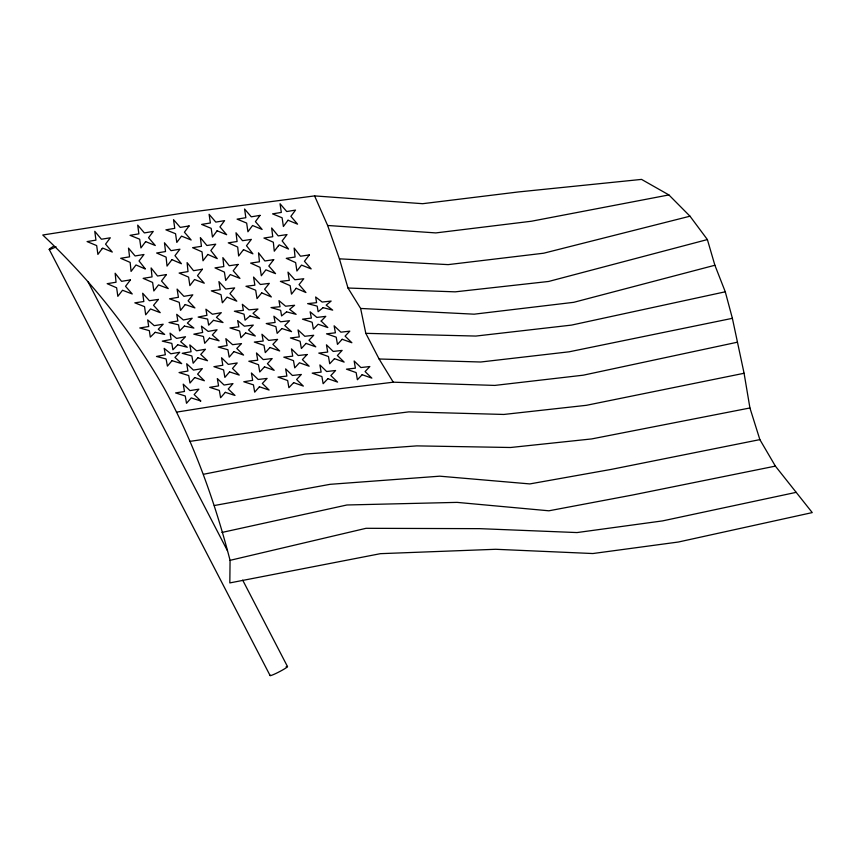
<?xml version="1.0" encoding="UTF-8"?>
<svg xmlns="http://www.w3.org/2000/svg" width="855" height="855" viewBox="0 0 855 855"><rect width="100%" height="100%" fill="white"/><g stroke="black" fill="none" stroke-linecap="round" stroke-linejoin="round"><path stroke-width="1.28" d="M230.07 560.335L229.824 582.918L380.454 553.666L495.729 549.284L592.846 553.538L678.357 542.027L812.25 512.594L775.378 466.114L759.871 439.62L749.931 407.974L744.085 373.272L732.382 318.327L725.275 291.801L714.887 265.253L707.384 239.571L689.996 216.197L668.899 194.929L641.549 179.4L518.301 191.958L422.669 203.693L314.587 195.902L181.025 213.408L42.75 235.007C90.555 279.874 131.841 331.655 164.374 388.598C193.818 442.698 214.648 500.827 230.07 560.335L366.047 528.305L479.773 528.657L577.007 532.569L662.561 520.898L796.176 492.352M222.546 302.638L227.045 297.123L236.792 301.184L229.952 293.596L234.644 287.911L225.731 289.022L218.912 281.605L220.227 289.706L211.313 290.86L221.039 294.708L222.321 302.67M145.072 268.908L135.988 264.954L131.072 271.409L130.142 262.41L120.683 258.285L129.575 256.842L128.496 248.1L135.069 255.955L143.961 254.501L139.034 260.957L145.254 268.812M200.123 400.76L200.893 401.006L191.231 397.917L186.508 403.304L185.257 396.004L175.585 392.915L184.477 391.494L183.227 384.152L189.981 390.607L198.873 389.185L194.149 394.583L200.465 400.589M707.384 239.571L548.589 281.466L455.202 291.844L347.996 288.028L339.424 258.83L327.625 225.474L314.587 195.902M714.887 265.253L573.748 302.317L474.14 314.18L360.628 308.452L347.996 288.028M689.996 216.197L543.684 253.208L448.159 264.623L339.424 258.83M221.947 532.451L346.927 504.984L457.072 502.377L548.889 510.798L632.518 495.024L775.378 466.114M725.275 291.801L571.503 325.103L475.872 336.058L365.812 333.343L360.628 308.452M737.063 342.278L583.27 375.185L494.799 385.413L393.268 382.196L269.806 397.265L176.483 412.142M732.382 318.327L569.152 351.8L480.702 362.007L379.096 358.993L365.812 333.343M744.085 373.272L586.391 405.313L503.852 414.451L408.818 411.875L293.297 426.367L189.821 441.383M759.871 439.62L611.421 469.363L529.833 483.919L439.748 476.182L330.073 484.325L214.316 505.529M203.725 474.236L305.117 454.069L416.78 445.883L510.574 447.496L591.628 438.936L749.931 407.974M668.899 194.929L531.436 221.231L435.826 232.913L327.625 225.474M379.096 358.993L393.268 382.196M88.065 281.851L227.345 550.545M242.692 580.139L287.483 666.547M49.227 249.425L270.105 675.557M286.104 666.772A9.79 0.866 -27.4 0 1 280.355 671.218A9.79 0.866 -27.4 0 1 270.287 675.204M56.077 246.817A9.79 0.866 -27.4 0 1 49.355 249.489A9.79 0.866 -27.4 0 1 53.192 246.518M189.105 225.934L184.424 232.218L191.167 239.999L181.517 236.119L176.814 242.414L175.553 233.714L165.902 229.835L174.773 228.338L173.522 219.639L180.255 227.409L189.105 225.934M217.095 230.775L212.468 237.038L211.185 228.349L201.62 224.416L210.383 222.984L209.101 214.295L215.802 222.097L224.576 220.654L219.949 226.906L226.65 234.708L217.095 230.775M260.048 215.375L255.421 221.627L262.111 229.439L252.556 225.506L247.929 231.758L246.657 223.07L237.092 219.137L245.855 217.704L244.573 209.015L251.274 216.817L260.048 215.375M288.017 220.227L283.39 226.489L282.118 217.79L272.563 213.857L281.327 212.425L280.045 203.736L286.746 211.538L295.509 210.095L290.882 216.358L297.572 224.16L288.017 220.227M101.927 248.965L97.898 254.395L96.679 245.588L87.082 241.58L95.952 240.137L94.766 231.32L101.424 239.24L110.295 237.797L105.55 244.145L112.283 252.054L102.611 248.057L101.927 248.965M145.639 241.623L140.936 247.918L139.675 239.218L130.035 235.328L138.895 233.843L137.698 225.111L144.377 232.913L153.248 231.427L148.546 237.722L155.289 245.503L145.639 241.623M130.452 279.884L125.535 286.318L132.236 293.97L122.522 290.251L117.84 296.322L116.633 287.782L107.164 283.678L116.056 282.236L115.147 273.237L121.56 281.338L130.452 279.884M171.951 259.642L167.035 266.087L166.094 257.12L156.636 253.005L165.528 251.552L164.459 242.777L171.021 250.665L179.913 249.211L174.986 255.666L181.431 263.735L171.951 259.642M166.436 274.562L161.52 280.996L168.253 288.605L158.528 284.886L153.847 290.957L152.618 282.449L143.138 278.367L152.04 276.913L151.111 267.946L157.544 276.015L166.436 274.562M202.421 269.24L197.505 275.673L204.281 283.197L194.545 279.521L189.863 285.581L188.602 277.127L179.123 273.044L188.025 271.591L187.095 262.624L193.529 270.693L202.421 269.24M278.377 245.845L274.284 251.188L273.333 242.232L263.928 238.043L272.745 236.717L271.655 227.975L278.196 235.895L287.013 234.569L282.15 240.907L288.541 249.062L279.158 244.829L278.377 245.845M207.851 254.448L202.998 260.786L202.026 251.851L192.589 247.694L201.438 246.326L200.359 237.583L206.889 245.503L215.706 244.177L210.854 250.526L217.256 258.638L207.851 254.448M243.504 249.639L238.641 255.976L237.679 247.042L228.274 242.841L237.092 241.516L236.001 232.774L242.542 240.704L251.359 239.379L246.496 245.716L252.909 253.839L243.504 249.639M238.085 264.43L233.212 270.789L239.945 278.377L230.294 274.562L225.709 280.472L224.395 272.104L215 267.882L223.818 266.557L222.866 257.633L229.268 265.745L238.085 264.43M273.696 259.674L268.823 266.033L275.556 273.632L265.905 269.817L261.32 275.738L260.016 267.348L250.633 263.105L259.45 261.79L258.52 252.824L264.89 260.978L273.696 259.674M309.318 254.918L304.444 261.277L311.167 268.898L301.516 265.082L296.92 271.003L295.638 262.592L286.254 258.349L295.06 257.034L294.141 248.057L300.511 256.222L309.318 254.918M185.225 304.54L180.544 310.376L179.229 302.349L169.536 298.812L178.417 297.294L177.092 289.076L183.911 296.343L192.792 294.825L188.121 300.832L194.919 307.918L185.225 304.54M261.726 292.859L257.024 298.619L255.688 290.23L245.962 286.286L254.876 285.175L253.561 277.073L260.38 284.491L269.304 283.379L264.612 289.225L271.334 296.952L261.726 292.859M296.172 288.274L291.502 294.152L290.144 285.645L280.397 281.38L289.311 280.376L287.985 272.125L294.825 279.756L303.749 278.751L299.068 284.63L305.93 292.528L296.172 288.274M158.389 299.432L153.537 305.321L160.227 312.663L150.533 308.944L145.681 314.822L144.548 306.646L134.834 302.83L143.832 301.526L142.678 293.244L149.39 300.725L158.389 299.432M172.037 360.671L167.409 366.132L166.084 358.95L156.476 356.46L165.346 354.761L164.181 348.37L170.829 353.788L179.71 352.271L174.965 357.422L181.698 363.642L172.037 360.671M233.885 351.619L229.193 357.155L227.911 349.738L218.239 347.066L227.12 345.516L225.848 338.687L232.613 344.683L241.505 343.603L236.792 348.455L243.579 355.071L233.885 351.619M194.694 377.547L189.981 383.061L188.72 375.559L179.058 372.556L187.94 371.027L186.689 363.749L193.433 370.087L202.325 368.623L197.612 374.137L204.377 380.764L194.694 377.547M229.578 371.882L224.865 377.397L223.593 369.894L213.921 366.677L222.813 365.256L221.552 357.753L228.306 364.38L237.198 362.958L232.485 368.473L239.25 375.089L229.578 371.882M197.847 357.775L193.155 363.236L191.873 355.969L182.211 353.297L191.082 351.747L189.81 344.918L196.575 350.796L205.446 349.257L200.754 354.43L207.519 360.735L197.847 357.775M225.325 392.338L220.601 397.735L219.35 390.425L209.678 387.336L218.57 385.915L217.32 378.562L224.074 385.028L232.966 383.606L228.242 389.004L234.986 395.438L225.325 392.338M259.418 386.781L254.694 392.167L253.443 384.857L243.771 381.757L252.663 380.336L251.413 372.983L258.167 379.46L267.091 378.434L262.335 383.478L269.101 390.04L259.418 386.781M209.422 338.142L204.719 343.315L203.458 336.485L193.818 334.177L202.688 332.467L201.449 326.15L208.171 331.409L217.042 329.774L212.339 334.946L219.083 340.814L209.422 338.142M269.988 347.493L265.285 352.613L264.003 345.356L254.32 342.064L263.212 341.038L261.94 334.241L268.705 340.408L277.597 339.382L272.895 344.341L279.671 350.967L269.988 347.493M306.079 343.389L301.388 348.509L300.094 341.263L290.411 337.949L299.303 336.923L298.032 329.923L304.808 336.293L313.7 335.267L308.986 340.226L315.773 346.863L306.079 343.389M342.182 339.285L337.479 344.405L336.197 337.148L326.514 333.835L335.406 332.809L334.123 325.808L340.899 332.178L349.791 331.152L345.089 336.122L351.875 342.737L342.182 339.285M264.494 366.859L259.76 371.978L258.509 364.711L248.816 361.227L257.74 360.212L256.479 352.944L263.244 359.592L272.168 358.576L267.423 363.696L274.188 370.322L264.494 366.859M307.148 354.515L302.413 359.624L309.168 366.218L299.474 362.766L294.74 367.874L293.489 360.639L283.796 357.166L292.72 356.15L291.47 348.883L298.235 355.53L307.148 354.515M334.455 358.662L329.72 363.76L328.47 356.535L318.787 353.094L327.7 352.068L326.45 344.822L333.215 351.437L342.128 350.411L337.394 355.509L344.148 362.103L334.455 358.662M293.65 382.645L288.894 387.7L287.654 380.518L277.961 377.087L286.885 376.082L285.645 368.9L292.41 375.473L301.345 374.469L296.589 379.524L303.343 386.086L293.65 382.645M327.893 378.68L323.137 383.724L321.908 376.563L312.203 373.133L321.138 372.128L319.898 364.946L326.653 371.508L335.588 370.514L330.832 375.569L337.586 382.1L327.893 378.68M362.146 374.704L357.39 379.748L356.15 372.588L346.457 369.168L355.381 368.174L354.152 360.992L360.906 367.543L369.841 366.538L365.085 371.583L371.84 378.124L362.146 374.704M321.159 321.063L327.818 327.551L318.135 324.237L313.411 329.196L312.15 322.26L302.478 319.172L311.37 318.092L310.141 311.819L316.874 317.429L325.776 316.35L321.159 321.063M177.712 344.8L172.913 349.791L171.823 343.4L162.279 341.145L171.139 339.456L170.06 333.14L176.622 338.42L185.492 336.731L180.683 341.722L187.288 347.258L177.712 344.8M245.631 332.916L240.907 337.746L239.657 331.003L229.984 327.925L238.876 326.845L237.637 320.561L244.38 326.172L253.272 325.092L248.549 329.923L255.303 335.994L245.631 332.916M281.883 328.534L277.159 333.365L275.898 326.631L266.226 323.553L275.128 322.474L273.889 316.211L280.622 321.801L289.524 320.721L284.801 325.552L291.555 331.665L281.883 328.534M155.247 332.306L150.298 337.116L149.336 330.65L139.76 327.967L148.706 326.535L147.68 319.888L154.231 325.659L163.177 324.227L158.282 329.218L164.673 334.444L155.247 332.306M184.402 326.076L179.593 330.917L178.545 324.825L169.023 322.527L177.883 320.988L176.729 314.319L183.355 319.984L192.183 318.231L187.373 323.072L193.882 328.085L184.402 326.076M213.483 320.326L208.673 325.167L207.626 319.086L198.146 317.066L206.974 315.313L205.927 309.221L212.435 314.234L221.317 312.684L216.454 317.323L223.016 322.549L213.483 320.326M249.991 315.965L245.054 320.155L244.028 314.159L234.366 311.231L243.376 310.386L242.328 304.295L248.944 309.873L257.964 309.029L253.037 313.315L259.589 318.552L249.991 315.965M286.564 311.861L281.594 315.933L280.654 310.333L271.024 307.586L280.034 306.742L278.987 300.65L285.613 306.218L294.601 305.278L289.631 309.35L296.129 314.341L286.564 311.861M323.105 307.65L318.135 311.722L317.194 306.122L307.629 303.643L316.607 302.659L315.655 296.995L322.164 302.05L331.142 301.067L326.183 305.139L332.68 310.13L323.105 307.65"/></g></svg>
